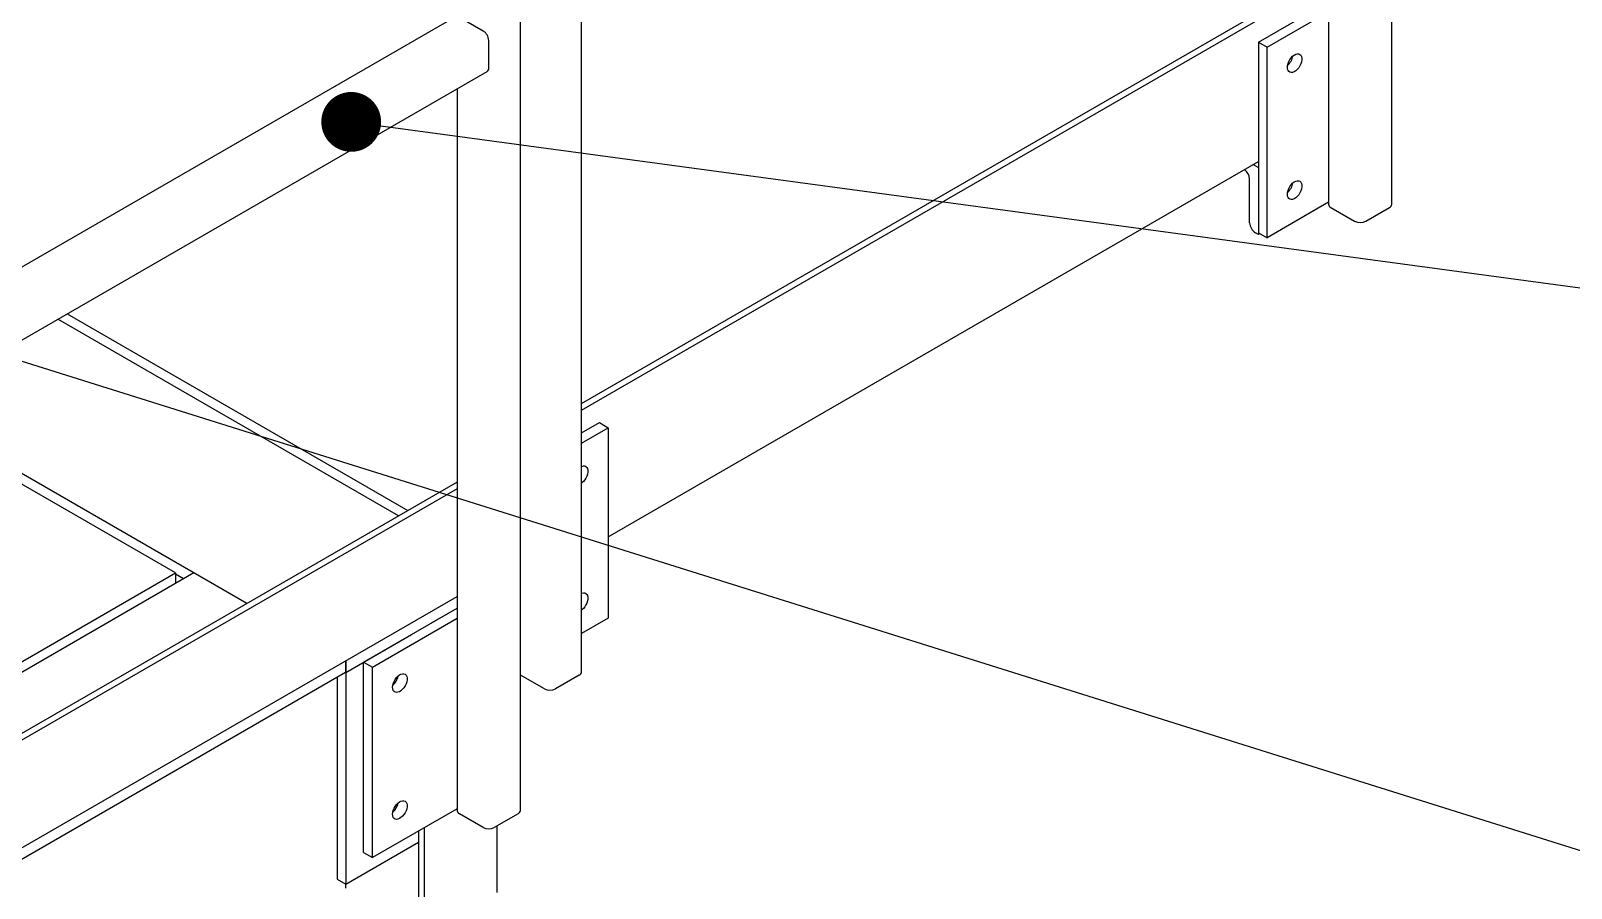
# Model space of a CAD drawing. Header units: millimetres. Extents: x 1293 to 41893, y 1011 to 26911.
# Drawn here: x 8463 to 9256, y 20996 to 21437 of the extents above; entities that cross this region are included whole.
import ezdxf

# ---------------------------------------------------------------- set-up
doc = ezdxf.new("R2010")
doc.units = ezdxf.units.MM
doc.header["$LTSCALE"] = 50
doc.layers.add('CAPA_1', color=7, linetype='Continuous')
doc.layers.add('STRUC', color=4, linetype='Continuous')
doc.dimstyles.new('SLDDIMSTYLE2', dxfattribs={"dimtxt": 0.18, "dimasz": 30.769231, "dimexe": 0, "dimexo": 0.0625, "dimgap": 0, "dimtad": 0, "dimtih": 1, "dimtoh": 1, "dimdec": 0, "dimrnd": 1e-09, "dimzin": 0, "dimdsep": 46, "dimtxsty": 'Standard', "dimblk1": 'DOT', "dimblk2": 'DOT', "dimsah": 1, "dimcen": 0.09, "dimadec": 0, "dimazin": 0, "dimtfac": 30.769231, "dimtdec": 0, "dimtofl": 0, "dimtmove": 0, "dimatfit": 3, "dimldrblk": 'DOT', "dimfxl": 1, "dimfrac": 2, "dimtolj": 1, "dimtzin": 0, "dimarcsym": 0})
doc.dimstyles.new('SLDDIMSTYLE3', dxfattribs={"dimtxt": 0.18, "dimasz": 100, "dimexe": 0, "dimexo": 0.0625, "dimgap": 0, "dimtad": 0, "dimtih": 1, "dimtoh": 1, "dimdec": 0, "dimrnd": 1e-09, "dimzin": 0, "dimdsep": 46, "dimtxsty": 'Standard', "dimsah": 1, "dimcen": 0.09, "dimadec": 0, "dimazin": 0, "dimtfac": 100, "dimtdec": 0, "dimtofl": 0, "dimtmove": 0, "dimatfit": 3, "dimfxl": 1, "dimfrac": 2, "dimtolj": 1, "dimtzin": 0, "dimarcsym": 0})

# ---------------------------------------------------------------- blocks, each defined once
blk = doc.blocks.new('_Dot')
at = {"color": 0, "linetype": 'ByBlock', "lineweight": -2}
blk.add_line((-0.5, 0), (-1, 0), dxfattribs=at)
at = {"color": 0, "linetype": 'ByBlock', "const_width": 0.5}
blk.add_lwpolyline([(-0.25, 0, 1), (0.25, 0, 1)], format="xyb", close=True, dxfattribs=at)

msp = doc.modelspace()

# ---------------------------------------------------------------- linework, layer by layer
at = {"color": 7, "linetype": 'Continuous', "lineweight": 25}
for p, q in [((9163.5355256, 21347.8111037), (9163.5355256, 22026.3799108)), ((9130.9812289, 21659.8451215), (9130.9812289, 21347.8111037)), ((8746.6772219, 21107.1639273), (8746.6772219, 21487.2575655)), ((8715.1463877, 21035.7775393), (8715.1463877, 21469.0552024)), ((8746.6772219, 21245.2306583), (9130.9812289, 21467.0846392)), ((8746.6772219, 21241.7745306), (9130.9812289, 21463.6285116)), ((9094.8735499, 21431.1074585), (9130.9812289, 21451.9519779)), ((9099.3636779, 21428.5153628), (9130.9812289, 21446.7677864)), ((8681.7505742, 21444.2505043), (7670.8439528, 20860.6665337)), ((8683.7824091, 21444.0493036), (8695.9955574, 21436.9988032)), ((8698.8692394, 21417.9181471), (8698.8692394, 21432.02144)), ((9094.8735499, 21431.1074585), (9099.3636779, 21428.5153628)), ((9094.8735499, 21431.1074585), (9094.8735499, 21332.1699301)), ((9099.3636779, 21330.5304653), (9099.3636779, 21428.5153628)), ((7671.6854696, 20823.5628855), (8698.0273923, 21416.0574658)), ((8682.592091, 21407.1468561), (8682.592091, 21035.7775393)), ((8760.3342606, 21176.6484795), (9094.8735499, 21369.7739004)), ((9092.24308, 21368.2553624), (9094.8735499, 21366.7368245)), ((9090.3834218, 21338.2187153), (9090.3834218, 21360.6871967)), ((9130.9812289, 21348.782889), (9099.3636779, 21330.5304653)), ((9132.171547, 21346.1521624), (9144.3846953, 21339.101662)), ((9150.1320592, 21339.101662), (9162.3452075, 21346.1521624)), ((9094.8735499, 21332.1699301), (9093.3768405, 21333.0339621)), ((9094.8735499, 21333.1225611), (9099.3636779, 21330.5304653)), ((9095.6986419, 21332.6462456), (9094.8735499, 21332.1699301)), ((8481.9268164, 21291.3052588), (8657.2133383, 21190.1145035)), ((8746.6772219, 21230.097997), (8755.8441326, 21235.3899419)), ((8746.6772219, 21224.9138055), (8760.3342606, 21232.7978461)), ((8755.8441326, 21235.3899419), (8760.3342606, 21232.7978461)), ((8760.3342606, 21232.7978461), (8760.3342606, 21134.8129487)), ((8634.5107372, 21112.1616388), (8682.592091, 21139.9184135)), ((8639.0008652, 21109.569543), (8682.592091, 21134.734222)), ((8760.3342606, 21134.8129487), (8746.6772219, 21126.928908)), ((8634.5107372, 21112.1616388), (8639.0008652, 21109.569543)), ((8634.5107372, 21014.1767413), (8634.5107372, 21112.1616388)), ((8639.0008652, 21011.5846456), (8639.0008652, 21109.569543)), ((8715.3132433, 21105.504986), (8715.1463877, 21105.6072586)), ((8727.5263916, 21098.4544856), (8715.3132433, 21105.504986)), ((8745.4869038, 21105.504986), (8733.2737555, 21098.4544856)), ((8682.592091, 21036.7493246), (8639.0008652, 21011.5846456)), ((8695.9955574, 21027.0680976), (8683.7824091, 21034.118598)), ((8713.9560697, 21034.118598), (8701.7429213, 21027.0680976)), ((8634.5107372, 21014.1767413), (8639.0008652, 21011.5846456))]:
    msp.add_line(p, q, dxfattribs=at)
at = {"color": 7, "linetype": 'Continuous', "lineweight": 25, "flags": 128}
for points in [[(9109.7640402, 21418.1885478), (9109.8515208, 21419.1679069), (9110.109872, 21420.2024751), (9110.5270137, 21421.2438772), (9111.0834408, 21422.2434185), (9111.7531353, 21423.1543615), (9112.5047831, 21423.9341114), (9113.303238, 21424.5462082), (9114.1111651, 21424.9620307), (9114.8907867, 21425.1621356), (9115.6056484, 21425.1371663), (9116.2223242, 21424.8882902), (9116.7119789, 21424.4271445), (9117.051717, 21423.7752919), (9117.2256525, 21422.9632123), (9117.2256525, 21422.0288776), (9117.051717, 21421.0159763), (9116.7119789, 21419.9718706), (9116.2223242, 21418.9453815), (9115.6056484, 21417.9845067), (9114.8907867, 21417.1341756), (9114.1111651, 21416.4341486), (9113.303238, 21415.9171584), (9112.5047831, 21415.6073787), (9111.7531353, 21415.5192946), (9111.0834408, 21415.6570247), (9110.5270137, 21416.0141289), (9110.109872, 21416.5739095), (9109.8515208, 21417.3101917), (9109.7640402, 21418.1885478)], [(9109.7640402, 21352.8652829), (9109.8515208, 21353.8446419), (9110.109872, 21354.8792101), (9110.5270137, 21355.9206123), (9111.0834408, 21356.9201536), (9111.7531353, 21357.8310965), (9112.5047831, 21358.6108465), (9113.303238, 21359.2229432), (9114.1111651, 21359.6387657), (9114.8907867, 21359.8388707), (9115.6056484, 21359.8139013), (9116.2223242, 21359.5650252), (9116.7119789, 21359.1038795), (9117.051717, 21358.4520269), (9117.2256525, 21357.6399473), (9117.2256525, 21356.7056127), (9117.051717, 21355.6927114), (9116.7119789, 21354.6486056), (9116.2223242, 21353.6221166), (9115.6056484, 21352.6612418), (9114.8907867, 21351.8109106), (9114.1111651, 21351.1108837), (9113.303238, 21350.5938934), (9112.5047831, 21350.2841138), (9111.7531353, 21350.1960296), (9111.0834408, 21350.3337598), (9110.5270137, 21350.690864), (9110.109872, 21351.2506446), (9109.8515208, 21351.9869268), (9109.7640402, 21352.8652829)], [(8746.6772219, 21212.8673858), (8746.7974766, 21212.9163518), (8747.5770981, 21213.1164567), (8748.2919598, 21213.0914874), (8748.9086356, 21212.8426113), (8749.3982904, 21212.3814656), (8749.7380284, 21211.729613), (8749.9119639, 21210.9175334), (8749.9119639, 21209.9831987), (8749.7380284, 21208.9702974), (8749.3982904, 21207.9261917), (8748.9086356, 21206.8997026), (8748.2919598, 21205.9388278), (8747.5770981, 21205.0884967), (8746.7974766, 21204.3884698), (8746.6772219, 21204.2985926)], [(8746.6772219, 21147.5441209), (8746.7974766, 21147.5930868), (8747.5770981, 21147.7931918), (8748.2919598, 21147.7682224), (8748.9086356, 21147.5193463), (8749.3982904, 21147.0582006), (8749.7380284, 21146.4063481), (8749.9119639, 21145.5942685), (8749.9119639, 21144.6599338), (8749.7380284, 21143.6470325), (8749.3982904, 21142.6029267), (8748.9086356, 21141.5764377), (8748.2919598, 21140.6155629), (8747.5770981, 21139.7652317), (8746.7974766, 21139.0652048), (8746.6772219, 21138.9753277)], [(8649.4012275, 21099.2427281), (8649.4887081, 21100.2220871), (8649.7470593, 21101.2566553), (8650.164201, 21102.2980575), (8650.7206281, 21103.2975988), (8651.3903226, 21104.2085417), (8652.1419704, 21104.9882917), (8652.9404253, 21105.6003884), (8653.7483524, 21106.0162109), (8654.527974, 21106.2163159), (8655.2428357, 21106.1913465), (8655.8595115, 21105.9424704), (8656.3491662, 21105.4813247), (8656.6889043, 21104.8294721), (8656.8628398, 21104.0173925), (8656.8628398, 21103.0830579), (8656.6889043, 21102.0701566), (8656.3491662, 21101.0260508), (8655.8595115, 21099.9995618), (8655.2428357, 21099.038687), (8654.527974, 21098.1883558), (8653.7483524, 21097.4883289), (8652.9404253, 21096.9713386), (8652.1419704, 21096.661559), (8651.3903226, 21096.5734748), (8650.7206281, 21096.7112049), (8650.164201, 21097.0683092), (8649.7470593, 21097.6280898), (8649.4887081, 21098.364372), (8649.4012275, 21099.2427281)], [(8649.4012275, 21033.9194631), (8649.4887081, 21034.8988222), (8649.7470593, 21035.9333904), (8650.164201, 21036.9747925), (8650.7206281, 21037.9743338), (8651.3903226, 21038.8852768), (8652.1419704, 21039.6650267), (8652.9404253, 21040.2771235), (8653.7483524, 21040.692946), (8654.527974, 21040.8930509), (8655.2428357, 21040.8680815), (8655.8595115, 21040.6192054), (8656.3491662, 21040.1580598), (8656.6889043, 21039.5062072), (8656.8628398, 21038.6941276), (8656.8628398, 21037.7597929), (8656.6889043, 21036.7468916), (8656.3491662, 21035.7027858), (8655.8595115, 21034.6762968), (8655.2428357, 21033.715422), (8654.527974, 21032.8650909), (8653.7483524, 21032.1650639), (8652.9404253, 21031.6480737), (8652.1419704, 21031.338294), (8651.3903226, 21031.2502099), (8650.7206281, 21031.38794), (8650.164201, 21031.7450442), (8649.7470593, 21032.3048248), (8649.4887081, 21033.041107), (8649.4012275, 21033.9194631)]]:
    msp.add_lwpolyline(points, dxfattribs=at)
at = {"color": 7, "linetype": 'Continuous', "lineweight": 25}
for centre, radius, start, end in [((8692.6301211, 21431.7375255), 6.2455747, 2.6054784857, 57.3945216599), ((9104.2892863, 21425.6692156), 8.5230267, 310.8188280497, 349.186548483), ((9104.2965547, 21425.6650196), 8.5151007, 310.800271507, 349.2051050248), ((8696.9360533, 21417.6720149), 1.9487918, 304.0563506806, 7.2558297127), ((9083.8020505, 21360.3627433), 6.589364, 2.822325461, 53.3809225475), ((9104.2892863, 21360.3459506), 8.5230267, 310.8188280485, 349.1865484842), ((9104.2965545, 21360.3417548), 8.5151009, 310.8002770176, 349.2050995281), ((9133.0150864, 21348.0139232), 2.0439452, 185.6947992509, 245.6253417069), ((9161.5016681, 21348.0139232), 2.0439452, 294.3746582934, 354.3052007491), ((9096.8825033, 21338.5144596), 6.505807, 182.6054784857, 237.3945216599), ((9147.2583772, 21344.6478478), 6.246457, 242.6096722366, 297.3903277634), ((8643.9264736, 21106.7233958), 8.5230267, 310.8188280461, 349.1865484866), ((8744.6433644, 21107.3667468), 2.0439452, 294.3746582934, 354.305200749), ((8730.4000736, 21104.0006714), 6.246457, 242.6096722365, 297.3903277635), ((8643.9264736, 21041.4001308), 8.5230267, 310.8188280485, 349.1865484842), ((8684.6259486, 21035.9803588), 2.0439452, 185.6947992512, 245.6253417065), ((8713.1125302, 21035.9803588), 2.0439452, 294.3746582933, 354.3052007491), ((8698.8692394, 21032.6142834), 6.246457, 242.6096722365, 297.3903277635)]:
    msp.add_arc(centre, radius, start, end, dxfattribs=at)
at = {"layer": 'STRUC', "linetype": 'Continuous', "lineweight": 25}
for p, q in [((8652.4879776, 21187.3866108), (8477.2014556, 21288.5773661)), ((8537.726675, 21158.0583702), (8394.4190505, 21240.7881008)), ((8574.4196177, 21142.318706), (8399.1330957, 21243.5094612)), ((8682.592091, 21204.7653456), (7670.8439528, 20620.6955777)), ((8682.592091, 21201.3092179), (7670.8439528, 20617.23945)), ((8547.1547654, 21158.0583702), (7670.8439528, 20652.1749061)), ((7670.8439528, 20657.6176268), (8537.726675, 21158.0583702)), ((8537.726675, 21158.0583702), (8537.726675, 21152.6156494)), ((8541.8854922, 21155.0164834), (8537.726675, 21157.4173175)), ((7670.8439528, 20561.932419), (8682.592091, 21146.0021869)), ((8669.4983807, 21132.3595754), (8682.592091, 21139.9184135)), ((8625.3155206, 21106.8533532), (8659.2010204, 21126.4150359)), ((8625.2231253, 21112.883788), (8625.2231253, 21106.9066919)), ((8625.3155206, 21112.9371266), (8625.3155206, 20997.981245)), ((8625.2231253, 21106.9066919), (7701.1778693, 20573.4667202)), ((8625.3155206, 21106.8533532), (8625.2231253, 21106.9066919)), ((8620.8253925, 21104.3679348), (8620.8253925, 21000.5733407)), ((8665.9062783, 20975.9792824), (8665.9062783, 21027.1168099)), ((8703.0350411, 21027.8140224), (8703.0350411, 20993.667995)), ((8625.3155206, 20997.981245), (8662.7931228, 21019.6166042)), ((8662.7931228, 21025.3196235), (8662.7931228, 20974.182096)), ((8620.8253925, 21000.5733407), (8625.3155206, 20997.981245)), ((8625.2231253, 20998.0345836), (8625.2231253, 20995.8707939))]:
    msp.add_line(p, q, dxfattribs=at)
for centre, start, end in [((8643.8939746, 21106.7391424), 311.9373289377, 348.4386402588), ((8643.8939746, 21041.4158775), 311.9373289368, 348.4386402597)]:
    msp.add_arc(centre, 8.5573303, start, end, dxfattribs=at)

# ---------------------------------------------------------------- leaders
at = {"layer": 'CAPA_1'}
for points, dimstyle in [([(8628.122285, 21390.1297457), (9800.1905257, 21231.8985413)], 'SLDDIMSTYLE2'), ([(8162.5314571, 21359.9244131), (9509.3608002, 20937.071694)], 'SLDDIMSTYLE3')]:
    msp.add_leader(points, dimstyle=dimstyle, dxfattribs=at)

doc.saveas('drawing.dxf')
